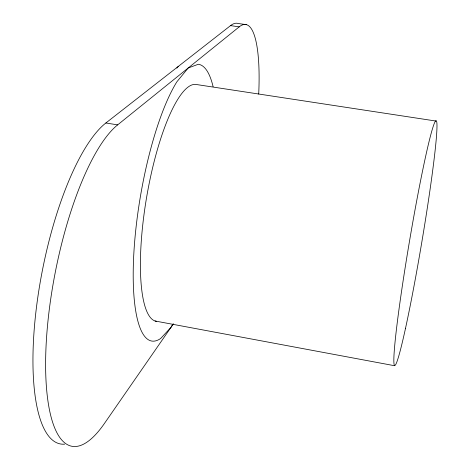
<?xml version="1.0" encoding="UTF-8"?>
<svg xmlns="http://www.w3.org/2000/svg" width="470" height="470" viewBox="0 0 470 470"><rect width="100%" height="100%" fill="white"/><g stroke="black" fill="none" stroke-linecap="round" stroke-linejoin="round"><path stroke-width="0.7" d="M172.743 324.194L170.968 327.373L160.664 338.488A140.354 35.297 -80.4 0 1 133.997 250.716A140.354 35.297 -80.4 0 1 176.855 81.833L188.217 67.974L198.311 64.267A140.354 35.297 -80.4 0 1 213.11 86.733M173.465 323.771L104.393 423.517A166.856 49.432 -79 0 1 45.989 347.677A166.856 49.432 -79 0 1 117.647 124.873L239.212 26.855A121.613 26.379 -81.1 0 1 258.712 94.071M176.838 68.126L178.23 66.47M64.631 444.162A166.586 50.93 -78.9 0 1 36.731 305.183A166.586 50.93 -78.9 0 1 105.867 122.987L230.547 25.615A121.472 27.201 -81.1 0 1 238.178 23.5L246.627 24.71M230.547 25.615L239.212 26.855M435.99 121.054L195.549 84.388A120.085 30.145 -80.4 0 0 146.199 199.791A120.085 30.145 -80.4 0 0 156.387 321.304M105.867 122.987L117.647 124.873M155.1 321.004L394.436 365.701M405.451 328.601A124.127 6.151 -80.4 0 0 436.971 124.732A124.127 6.151 -80.4 0 0 403.707 276.947A124.127 6.151 -80.4 0 0 405.451 328.601"/></g></svg>
